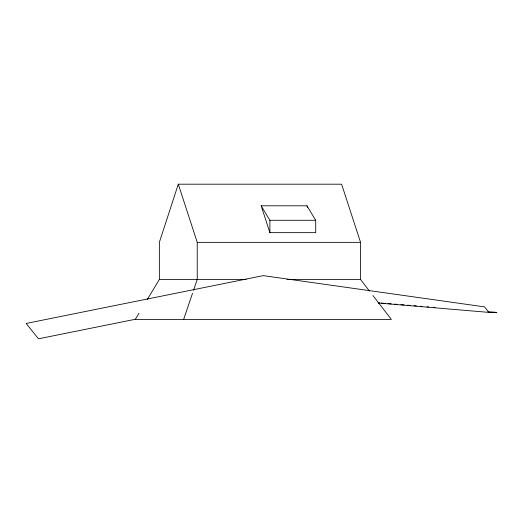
<?xml version="1.0" encoding="UTF-8"?>
<svg xmlns="http://www.w3.org/2000/svg" width="523" height="523" viewBox="0 0 523 523"><rect width="100%" height="100%" fill="white"/><g stroke="black" fill="none" stroke-linecap="round" stroke-linejoin="round"><path stroke-width="0.78" d="M369.493 291.076L360.543 279.472L360.543 242.352L341.611 184.194L178.291 184.194L159.358 242.352L159.358 279.472L147.303 299.457M183.625 319.442L192.516 293.311M193.562 290.232L197.23 279.472L197.23 242.352L178.291 184.194M138.987 313.238L135.248 319.442L391.361 319.442L372.971 295.593M135.398 319.259L38.48 338.806L26.15 323.449L263.232 275.634L484.52 306.877L488.953 312.394L496.85 312.394L487.907 311.675M261.154 205.807L306.955 205.807L315.702 220.288L315.702 232.657L269.894 232.657L261.154 205.807L269.894 220.288L269.894 232.657M269.894 220.288L315.702 220.288M197.23 242.352L360.543 242.352M159.358 279.472L246.222 279.472M287.049 279.472L360.543 279.472M378.175 302.824L379.803 302.954M381.43 303.085L385.49 303.412M387.929 303.608L391.184 303.87M394.434 304.131L397.683 304.393M400.938 304.654L404.187 304.922M407.437 305.184L410.692 305.445M413.941 305.707L416.38 305.903M420.446 306.23L422.068 306.36M426.945 306.753L428.572 306.883M433.449 307.282L435.077 307.413M378.24 303.007L488.953 312.394M306.955 205.807L307.459 207.337"/></g></svg>
